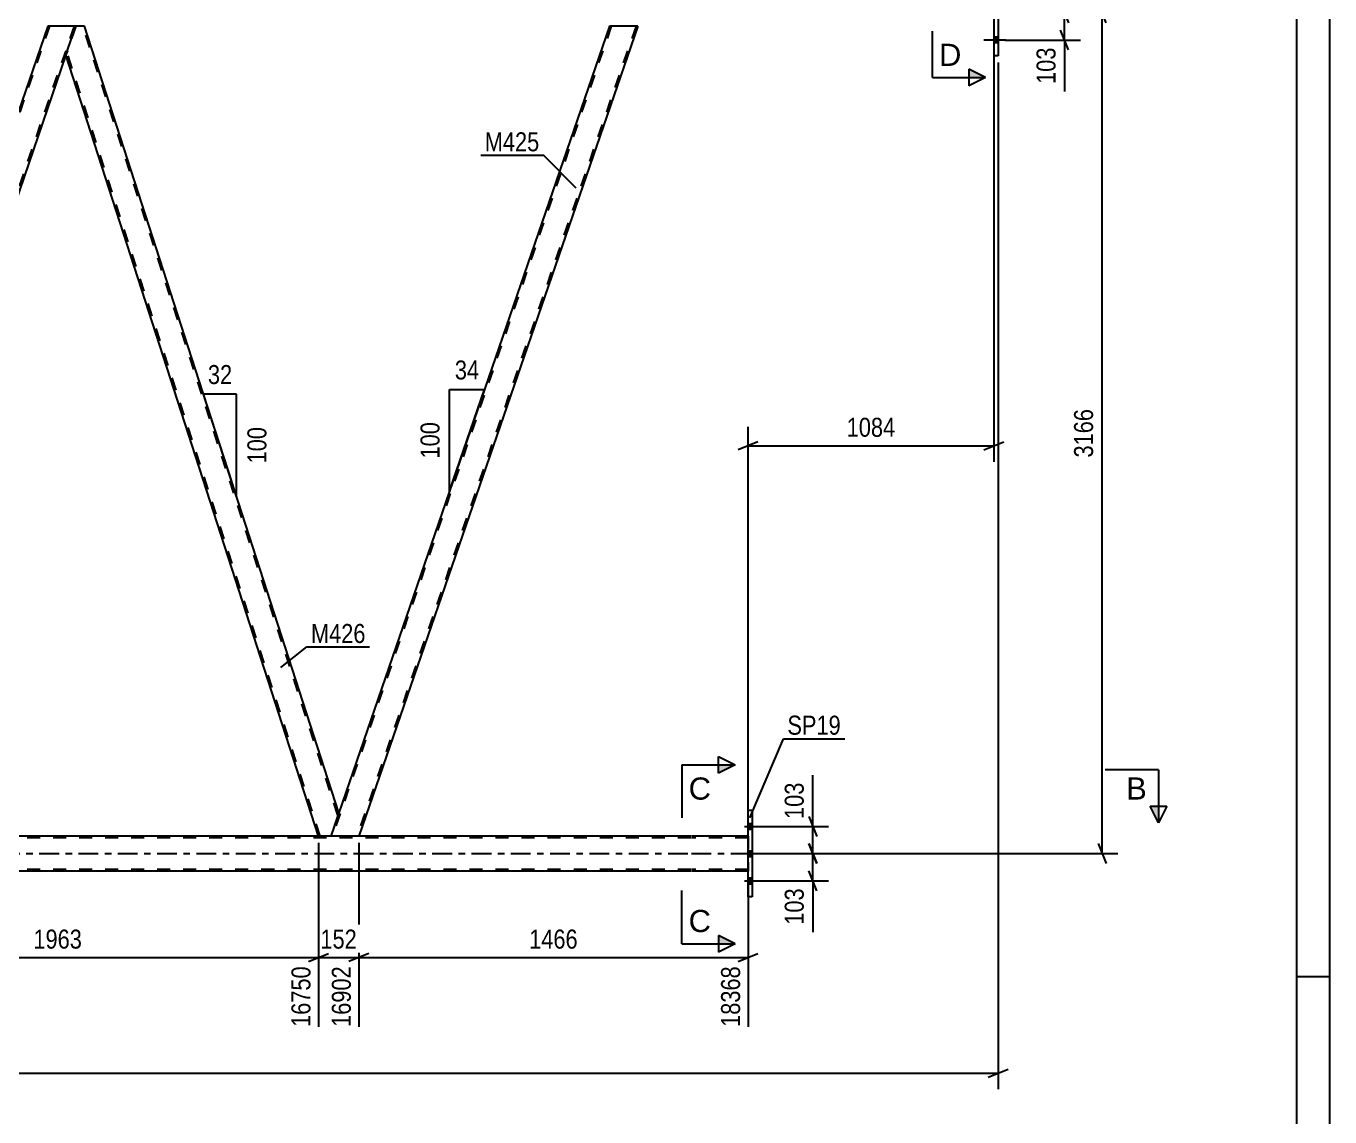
# Model space of a CAD drawing. Header units: millimetres. Extents: x 0 to 841, y 0 to 594.
# Drawn here: x 644.6 to 841, y 276.9 to 441.2 of the extents above; entities that cross this region are included whole.
import ezdxf

# ---------------------------------------------------------------- set-up
doc = ezdxf.new("R2010")
doc.units = ezdxf.units.MM
doc.linetypes.add('DXK_LINE_DOT2', pattern=[3.9198, 1.9599, -1.9599])
doc.linetypes.add('DXK_LINE_DOT3', pattern=[5.9187, 2.979, -0.9799, 0.9799, -0.9799])
doc.styles.add('Arial', font='ARIAL.TTF', dxfattribs={"height": 0.2})
doc.styles.add('Arial Narrow', font='ARIALN.TTF', dxfattribs={"height": 0.2})

# ---------------------------------------------------------------- blocks, each defined once
blk = doc.blocks.new('Unknown-122573578-1135 - 10973')
at = {"color": 5, "linetype": 'Continuous'}
for p, q in [((841, 0), (841, 594)), ((836, 5), (836, 589)), ((841, 298), (836, 298))]:
    blk.add_line(p, q, dxfattribs=at)
blk = doc.blocks.new('Part-122573578-3430 - 3249')
at = {"color": 2, "linetype": 'Continuous'}
for p, q in [((650.65, 436.88), (652.14, 441.2)), ((653.46, 441.2), (652.14, 441.2)), ((691.74, 322.72), (653.46, 441.2)), ((688.67, 319.2), (650.65, 436.88)), ((691.74, 322.72), (691.48, 321.97)), ((691.48, 321.97), (690.52, 319.2))]:
    blk.add_line(p, q, dxfattribs=at)
at = {"color": 7, "linetype": 'DXK_LINE_DOT2'}
for p, q in [((691.61, 322.35), (653.21, 441.2)), ((688.92, 319.2), (650.78, 437.26)), ((690.52, 319.2), (688.67, 319.2))]:
    blk.add_line(p, q, dxfattribs=at)
blk = doc.blocks.new('Part-122573578-3395 - 3249')
at = {"color": 2, "linetype": 'Continuous'}
for p, q in [((754.01, 323.06), (753.37, 323.06)), ((753.37, 310.06), (753.37, 323.06)), ((754.01, 323.06), (754.01, 310.06)), ((754.01, 310.06), (753.37, 310.06))]:
    blk.add_line(p, q, dxfattribs=at)
blk = doc.blocks.new('Part-122573578-3390 - 3249')
at = {"color": 2, "linetype": 'Continuous'}
for p, q in [((791.03, 449.7), (790.39, 449.7)), ((790.39, 449.7), (790.39, 436.7)), ((791.03, 449.7), (791.03, 436.7)), ((791.03, 436.7), (790.39, 436.7))]:
    blk.add_line(p, q, dxfattribs=at)
blk = doc.blocks.new('Part-122573578-3415 - 3249')
at = {"color": 7, "linetype": 'DXK_LINE_DOT2'}
for p, q in [((744.75, 318.96), (90.27, 318.96)), ((753.37, 318.96), (744.85, 318.96)), ((753.37, 319.2), (753.37, 313.92)), ((744.75, 314.16), (90.27, 314.16)), ((753.37, 314.16), (744.85, 314.16))]:
    blk.add_line(p, q, dxfattribs=at)
at = {"color": 2, "linetype": 'Continuous'}
for p, q in [((744.75, 319.2), (614.61, 319.2)), ((753.37, 319.2), (744.85, 319.2)), ((744.75, 313.92), (614.61, 313.92)), ((753.37, 313.92), (744.85, 313.92))]:
    blk.add_line(p, q, dxfattribs=at)
at = {"color": 7, "linetype": 'DXK_LINE_DOT3'}
for p, q in [((90.27, 316.56), (744.75, 316.56)), ((744.85, 316.56), (753.37, 316.56))]:
    blk.add_line(p, q, dxfattribs=at)
blk = doc.blocks.new('Part-122573578-3425 - 3249')
at = {"color": 7, "linetype": 'DXK_LINE_DOT2'}
for p, q in [((648.16, 441.2), (606.16, 319.2)), ((651.89, 441.2), (609.88, 319.2)), ((652.14, 441.2), (650.65, 436.88)), ((605.91, 319.2), (607.57, 324.02)), ((611.8, 324.02), (610.14, 319.2)), ((610.14, 319.2), (605.91, 319.2))]:
    blk.add_line(p, q, dxfattribs=at)
at = {"color": 2, "linetype": 'Continuous'}
for p, q in [((647.91, 441.2), (607.57, 324.02)), ((652.14, 441.2), (647.91, 441.2)), ((652.14, 441.2), (652.14, 441.2)), ((650.65, 436.88), (611.8, 324.02))]:
    blk.add_line(p, q, dxfattribs=at)
blk = doc.blocks.new('Part-122573578-3436 - 3249')
at = {"color": 7, "linetype": 'DXK_LINE_DOT2'}
for p, q in [((732.78, 441.2), (690.78, 319.2)), ((736.5, 441.2), (694.5, 319.2)), ((691.74, 322.72), (690.52, 319.2)), ((694.75, 319.2), (690.52, 319.2))]:
    blk.add_line(p, q, dxfattribs=at)
at = {"color": 2, "linetype": 'Continuous'}
for p, q in [((732.52, 441.2), (691.74, 322.72)), ((736.75, 441.2), (694.75, 319.2)), ((736.75, 441.2), (732.52, 441.2))]:
    blk.add_line(p, q, dxfattribs=at)
blk = doc.blocks.new('Bolt-122573578-3468 - 3249')
at = {"linetype": 'Continuous'}
for points in [[(790.39, 447.74), (790.39, 446.86), (791.03, 446.86), (791.03, 447.74)], [(790.39, 447.74), (790.39, 446.86), (791.03, 446.86), (791.03, 447.74)], [(790.39, 447.74), (790.39, 446.86), (791.03, 446.86), (791.03, 447.74)], [(790.39, 443.64), (790.39, 442.76), (791.03, 442.76), (791.03, 443.64)], [(790.39, 443.64), (790.39, 442.76), (791.03, 442.76), (791.03, 443.64)], [(790.39, 439.54), (790.39, 438.66), (791.03, 438.66), (791.03, 439.54)], [(790.39, 439.54), (790.39, 438.66), (791.03, 438.66), (791.03, 439.54)], [(790.39, 439.54), (790.39, 438.66), (791.03, 438.66), (791.03, 439.54)]]:
    blk.add_hatch(color=1, dxfattribs=at).paths.add_polyline_path(points)
at = {"color": 1, "linetype": 'Continuous'}
for p, q in [((791.03, 447.74), (790.39, 447.74)), ((791.03, 447.74), (790.39, 447.74)), ((791.03, 447.74), (790.39, 447.74)), ((792.19, 447.3), (788.87, 447.3)), ((792.19, 447.3), (788.87, 447.3)), ((792.19, 447.3), (788.87, 447.3)), ((791.03, 446.86), (790.39, 446.86)), ((791.03, 446.86), (790.39, 446.86)), ((791.03, 446.86), (790.39, 446.86)), ((792.19, 443.2), (788.87, 443.2)), ((792.19, 443.2), (788.87, 443.2)), ((791.03, 443.64), (790.39, 443.64)), ((791.03, 443.64), (790.39, 443.64)), ((791.03, 442.76), (790.39, 442.76)), ((791.03, 442.76), (790.39, 442.76)), ((792.19, 439.1), (788.87, 439.1)), ((792.19, 439.1), (788.87, 439.1)), ((792.19, 439.1), (788.87, 439.1)), ((791.03, 439.54), (790.39, 439.54)), ((791.03, 439.54), (790.39, 439.54)), ((791.03, 439.54), (790.39, 439.54)), ((791.03, 438.66), (790.39, 438.66)), ((791.03, 438.66), (790.39, 438.66)), ((791.03, 438.66), (790.39, 438.66))]:
    blk.add_line(p, q, dxfattribs=at)
blk = doc.blocks.new('Bolt-122573578-3491 - 3249')
at = {"linetype": 'Continuous'}
for points in [[(754.01, 320.22), (754.01, 321.1), (753.37, 321.1), (753.37, 320.22)], [(754.01, 320.22), (754.01, 321.1), (753.37, 321.1), (753.37, 320.22)], [(754.01, 320.22), (754.01, 321.1), (753.37, 321.1), (753.37, 320.22)], [(754.01, 316.12), (754.01, 317), (753.37, 317), (753.37, 316.12)], [(754.01, 316.12), (754.01, 317), (753.37, 317), (753.37, 316.12)], [(754.01, 312.02), (754.01, 312.9), (753.37, 312.9), (753.37, 312.02)], [(754.01, 312.02), (754.01, 312.9), (753.37, 312.9), (753.37, 312.02)], [(754.01, 312.02), (754.01, 312.9), (753.37, 312.9), (753.37, 312.02)]]:
    blk.add_hatch(color=1, dxfattribs=at).paths.add_polyline_path(points)
at = {"color": 1, "linetype": 'Continuous'}
for p, q in [((752.85, 320.66), (756.17, 320.66)), ((752.85, 320.66), (756.17, 320.66)), ((752.85, 320.66), (756.17, 320.66)), ((753.37, 321.1), (754.01, 321.1)), ((753.37, 321.1), (754.01, 321.1)), ((753.37, 321.1), (754.01, 321.1)), ((753.37, 320.22), (754.01, 320.22)), ((753.37, 320.22), (754.01, 320.22)), ((753.37, 320.22), (754.01, 320.22)), ((752.85, 316.56), (756.17, 316.56)), ((752.85, 316.56), (756.17, 316.56)), ((753.37, 317), (754.01, 317)), ((753.37, 317), (754.01, 317)), ((753.37, 316.12), (754.01, 316.12)), ((753.37, 316.12), (754.01, 316.12)), ((752.85, 312.46), (756.17, 312.46)), ((752.85, 312.46), (756.17, 312.46)), ((752.85, 312.46), (756.17, 312.46)), ((753.37, 312.9), (754.01, 312.9)), ((753.37, 312.9), (754.01, 312.9)), ((753.37, 312.9), (754.01, 312.9)), ((753.37, 312.02), (754.01, 312.02)), ((753.37, 312.02), (754.01, 312.02)), ((753.37, 312.02), (754.01, 312.02))]:
    blk.add_line(p, q, dxfattribs=at)
blk = doc.blocks.new('StraightDimension-122573578-10548 - 3249')
at = {"color": 7, "linetype": 'Continuous'}
for p, q in [((694.75, 318.2), (694.75, 290.46)), ((753.37, 312.92), (753.37, 290.46)), ((696.25, 301.5), (693.25, 300.3)), ((694.75, 300.9), (753.37, 300.9)), ((751.87, 300.3), (754.87, 301.5))]:
    blk.add_line(p, q, dxfattribs=at)
at = {"color": 0}
blk.add_wipeout([(728.32, 301.65), (728.32, 305.85), (719.81, 305.85), (719.81, 301.65)], dxfattribs=at)
at = {"color": 0, "linetype": 'Continuous'}
blk.add_wipeout([(752.77, 300.2), (748.57, 300.2), (748.57, 289.86), (752.77, 289.86)], dxfattribs=at)
at = {"color": 3, "style": 'Arial Narrow'}
blk.add_text('1466', height=2.863, dxfattribs=at).set_placement((720.41, 302.25))
at = {"color": 3, "linetype": 'Continuous', "style": 'Arial Narrow'}
blk.add_text('18368', height=2.863, rotation=90.0002, dxfattribs=at).set_placement((752.17, 290.46))
blk = doc.blocks.new('StraightDimension-122573578-4031 - 3249')
at = {"color": 7, "linetype": 'Continuous'}
for p, q in [((807.28, 441.7), (806.08, 444.7)), ((792.03, 443.2), (809.08, 443.2)), ((806.68, 316.56), (806.68, 443.2)), ((755.01, 316.56), (809.08, 316.56)), ((806.08, 318.06), (807.28, 315.06))]:
    blk.add_line(p, q, dxfattribs=at)
at = {"color": 0}
blk.add_wipeout([(805.93, 384.13), (801.73, 384.13), (801.73, 375.62), (805.93, 375.62)], dxfattribs=at)
at = {"color": 3, "style": 'Arial Narrow'}
blk.add_text('3166', height=2.863, rotation=90.0002, dxfattribs=at).set_placement((805.33, 376.22))
blk = doc.blocks.new('StraightDimension-122573578-4004 - 3249')
at = {"color": 7, "linetype": 'Continuous'}
for p, q in [((791.03, 435.7), (791.03, 281.1)), ((56.29, 283.5), (791.03, 283.5)), ((789.53, 282.9), (792.53, 284.1))]:
    blk.add_line(p, q, dxfattribs=at)
blk = doc.blocks.new('StraightDimension-122573578-4041 - 3249')
at = {"color": 7, "linetype": 'Continuous'}
for p, q in [((790.39, 440.2), (790.39, 375.59)), ((753.37, 320.2), (753.37, 380.84)), ((754.87, 378.59), (751.87, 377.39)), ((753.37, 377.99), (790.39, 377.99)), ((788.89, 377.39), (791.89, 378.59))]:
    blk.add_line(p, q, dxfattribs=at)
at = {"color": 0}
blk.add_wipeout([(776.14, 378.74), (776.14, 382.94), (767.63, 382.94), (767.63, 378.74)], dxfattribs=at)
at = {"color": 3, "style": 'Arial Narrow'}
blk.add_text('1084', height=2.863, dxfattribs=at).set_placement((768.23, 379.34))
blk = doc.blocks.new('StraightDimension-122573578-4095 - 3249')
at = {"color": 7, "linetype": 'Continuous'}
for p, q in [((762.51, 322.16), (763.71, 319.16)), ((755.01, 320.66), (765.51, 320.66)), ((763.11, 316.56), (763.11, 320.66)), ((755.01, 316.56), (765.51, 316.56)), ((763.71, 315.06), (762.51, 318.06))]:
    blk.add_line(p, q, dxfattribs=at)
at = {"color": 0}
blk.add_wipeout([(762.36, 327.87), (758.16, 327.87), (758.16, 321.18), (762.36, 321.18)], dxfattribs=at)
at = {"color": 7, "linetype": 'Continuous'}
blk.add_line((763.11, 320.66), (763.11, 328.39), dxfattribs=at)
blk.add_line((763.11, 320.66), (763.11, 328.39), dxfattribs=at)
at = {"color": 3, "style": 'Arial Narrow'}
blk.add_text('103', height=2.863, rotation=90.0002, dxfattribs=at).set_placement((761.76, 321.78))
blk = doc.blocks.new('StraightDimension-122573578-4103 - 3249')
at = {"color": 7, "linetype": 'Continuous'}
for p, q in [((755.01, 316.56), (765.51, 316.56)), ((762.51, 318.06), (763.71, 315.06)), ((763.11, 312.46), (763.11, 316.56)), ((755.01, 312.46), (765.51, 312.46)), ((763.71, 310.96), (762.51, 313.96))]:
    blk.add_line(p, q, dxfattribs=at)
at = {"color": 0}
blk.add_wipeout([(762.36, 311.93), (758.16, 311.93), (758.16, 305.25), (762.36, 305.25)], dxfattribs=at)
at = {"color": 7, "linetype": 'Continuous'}
blk.add_line((763.11, 312.46), (763.11, 304.72), dxfattribs=at)
blk.add_line((763.11, 312.46), (763.11, 304.72), dxfattribs=at)
at = {"color": 3, "style": 'Arial Narrow'}
blk.add_text('103', height=2.863, rotation=90.0002, dxfattribs=at).set_placement((761.76, 305.85))
blk = doc.blocks.new('AngleDimension-122573578-4253 - 3249')
at = {"color": 7, "linetype": 'Continuous'}
for p, q in [((675.61, 372.63), (671.36, 385.78)), ((676.34, 385.78), (671.36, 385.78)), ((676.34, 370.37), (671.36, 385.78)), ((676.34, 370.37), (676.34, 385.78))]:
    blk.add_line(p, q, dxfattribs=at)
at = {"color": 0}
for points in [[(676.28, 386.68), (676.28, 390.88), (671.43, 390.88), (671.43, 386.68)], [(681.44, 381.42), (677.24, 381.42), (677.24, 374.73), (681.44, 374.73)]]:
    blk.add_wipeout(points, dxfattribs=at)
at = {"color": 3, "style": 'Arial Narrow'}
blk.add_text('32', height=2.863, dxfattribs=at).set_placement((672.03, 387.28))
blk.add_text('100', height=2.863, rotation=90.0002, dxfattribs=at).set_placement((680.84, 375.33))
blk = doc.blocks.new('AngleDimension-122573578-4492 - 3249')
at = {"color": 7, "linetype": 'Continuous'}
for p, q in [((708.41, 386.47), (713.68, 386.47)), ((708.41, 371.16), (713.68, 386.47)), ((708.41, 371.16), (708.41, 386.47)), ((709.36, 373.93), (713.68, 386.47))]:
    blk.add_line(p, q, dxfattribs=at)
at = {"color": 0}
for points in [[(713.47, 387.37), (713.47, 391.57), (708.62, 391.57), (708.62, 387.37)], [(707.51, 382.16), (703.31, 382.16), (703.31, 375.47), (707.51, 375.47)]]:
    blk.add_wipeout(points, dxfattribs=at)
at = {"color": 3, "style": 'Arial Narrow'}
blk.add_text('34', height=2.863, dxfattribs=at).set_placement((709.22, 387.97))
blk.add_text('100', height=2.863, rotation=90.0002, dxfattribs=at).set_placement((706.91, 376.07))
blk = doc.blocks.new('StraightDimension-122573578-10549 - 3249')
at = {"color": 7, "linetype": 'Continuous'}
for p, q in [((688.67, 318.2), (688.67, 290.46)), ((694.75, 318.2), (694.75, 290.46)), ((687.17, 300.3), (690.17, 301.5)), ((688.67, 300.9), (694.75, 300.9)), ((696.25, 301.5), (693.25, 300.3))]:
    blk.add_line(p, q, dxfattribs=at)
at = {"color": 0}
blk.add_wipeout([(695.05, 301.65), (695.05, 305.85), (688.37, 305.85), (688.37, 301.65)], dxfattribs=at)
at = {"color": 0, "linetype": 'Continuous'}
blk.add_wipeout([(694.15, 300.2), (689.95, 300.2), (689.95, 289.86), (694.15, 289.86)], dxfattribs=at)
at = {"color": 3, "style": 'Arial Narrow'}
blk.add_text('152', height=2.863, dxfattribs=at).set_placement((688.97, 302.25))
at = {"color": 3, "linetype": 'Continuous', "style": 'Arial Narrow'}
blk.add_text('16902', height=2.863, rotation=90.0002, dxfattribs=at).set_placement((693.55, 290.46))
blk = doc.blocks.new('StraightDimension-122573578-10550 - 3249')
at = {"color": 7, "linetype": 'Continuous'}
for p, q in [((610.14, 318.2), (610.14, 290.46)), ((688.67, 318.2), (688.67, 290.46)), ((611.64, 301.5), (608.64, 300.3)), ((610.14, 300.9), (688.67, 300.9)), ((687.17, 300.3), (690.17, 301.5))]:
    blk.add_line(p, q, dxfattribs=at)
at = {"color": 0}
blk.add_wipeout([(653.66, 301.65), (653.66, 305.85), (645.15, 305.85), (645.15, 301.65)], dxfattribs=at)
at = {"color": 0, "linetype": 'Continuous'}
blk.add_wipeout([(688.07, 300.2), (683.87, 300.2), (683.87, 289.86), (688.07, 289.86)], dxfattribs=at)
at = {"color": 3, "style": 'Arial Narrow'}
blk.add_text('1963', height=2.863, dxfattribs=at).set_placement((645.75, 302.25))
at = {"color": 3, "linetype": 'Continuous', "style": 'Arial Narrow'}
blk.add_text('16750', height=2.863, rotation=90.0002, dxfattribs=at).set_placement((687.47, 290.46))
blk = doc.blocks.new('StraightDimension-122573578-10881 - 3249')
at = {"color": 7, "linetype": 'Continuous'}
for p, q in [((800.43, 444.7), (801.63, 441.7)), ((792.03, 443.2), (803.43, 443.2)), ((801.03, 439.1), (801.03, 443.2)), ((801.63, 437.6), (800.43, 440.6)), ((792.03, 439.1), (803.43, 439.1))]:
    blk.add_line(p, q, dxfattribs=at)
at = {"color": 0}
blk.add_wipeout([(800.28, 438.58), (796.08, 438.58), (796.08, 431.89), (800.28, 431.89)], dxfattribs=at)
at = {"color": 7, "linetype": 'Continuous'}
blk.add_line((801.03, 439.1), (801.03, 431.37), dxfattribs=at)
blk.add_line((801.03, 439.1), (801.03, 431.37), dxfattribs=at)
at = {"color": 3, "style": 'Arial Narrow'}
blk.add_text('103', height=2.863, rotation=90.0002, dxfattribs=at).set_placement((799.68, 432.49))
blk = doc.blocks.new('Mark-122573578-3432 - 3249')
at = {"color": 0}
blk.add_wipeout([(721.95, 422.34), (721.95, 425.34), (713.72, 425.34), (713.72, 422.34)], dxfattribs=at)
blk.add_wipeout([(721.95, 422.34), (721.95, 425.34), (713.72, 425.34), (713.72, 422.34)], dxfattribs=at)
at = {"color": 30, "linetype": 'Continuous'}
for p in [(713.12, 421.74), (727.5, 416.79)]:
    blk.add_line(p, (722.55, 421.74), dxfattribs=at)
at = {"color": 3, "style": 'Arial Narrow'}
blk.add_text('M425', height=2.863, dxfattribs=at).set_placement((713.72, 422.34))
blk = doc.blocks.new('Mark-122573578-3426 - 3249')
at = {"color": 0}
blk.add_wipeout([(695.77, 348.28), (695.77, 351.28), (687.55, 351.28), (687.55, 348.28)], dxfattribs=at)
blk.add_wipeout([(695.77, 348.28), (695.77, 351.28), (687.55, 351.28), (687.55, 348.28)], dxfattribs=at)
at = {"color": 30, "linetype": 'Continuous'}
for p, q in [((683.01, 344.6), (686.95, 347.68)), ((686.95, 347.68), (696.37, 347.68))]:
    blk.add_line(p, q, dxfattribs=at)
at = {"color": 3, "style": 'Arial Narrow'}
blk.add_text('M426', height=2.863, dxfattribs=at).set_placement((687.55, 348.28))
blk = doc.blocks.new('Mark-122573578-3391 - 3249')
at = {"color": 0}
blk.add_wipeout([(767.34, 334.47), (767.34, 337.47), (759.3, 337.47), (759.3, 334.47)], dxfattribs=at)
blk.add_wipeout([(767.34, 334.47), (767.34, 337.47), (759.3, 337.47), (759.3, 334.47)], dxfattribs=at)
at = {"color": 30, "linetype": 'Continuous'}
for p, q in [((753.63, 321.96), (758.7, 333.87)), ((758.7, 333.87), (767.94, 333.87))]:
    blk.add_line(p, q, dxfattribs=at)
at = {"color": 3, "style": 'Arial Narrow'}
blk.add_text('SP19', height=2.863, dxfattribs=at).set_placement((759.3, 334.47))
blk = doc.blocks.new('SectionMark-122573578-4826 - 3249')
at = {"linetype": 'Continuous'}
for points in [[(748.92, 328.69), (748.92, 329.94), (751.42, 329.94)], [(748.92, 302.99), (748.92, 304.24), (751.42, 302.99)]]:
    blk.add_hatch(color=6, dxfattribs=at).paths.add_polyline_path(points)
at = {"color": 6, "linetype": 'Continuous'}
for p, q in [((743.42, 329.94), (743.42, 321.94)), ((743.42, 329.94), (751.42, 329.94)), ((748.92, 328.69), (748.92, 331.19)), ((748.92, 331.19), (751.42, 329.94)), ((751.42, 329.94), (748.92, 328.69)), ((743.42, 302.99), (743.42, 310.99)), ((743.42, 302.99), (751.42, 302.99)), ((751.42, 302.99), (748.92, 304.24)), ((748.92, 304.24), (748.92, 301.74)), ((751.42, 302.99), (748.92, 301.74))]:
    blk.add_line(p, q, dxfattribs=at)
at = {"color": 0, "linetype": 'Continuous'}
for points in [[(747.79, 324.69), (747.79, 328.19), (744.42, 328.19), (744.42, 324.69)], [(747.79, 304.74), (747.79, 308.24), (744.42, 308.24), (744.42, 304.74)]]:
    blk.add_wipeout(points, dxfattribs=at)
at = {"color": 3, "linetype": 'Continuous', "style": 'Arial'}
for p in [(744.42, 324.69), (744.42, 304.74)]:
    blk.add_text('C', height=3.34, dxfattribs=at).set_placement(p)
blk = doc.blocks.new('SectionMark-122573578-4822 - 3249')
at = {"linetype": 'Continuous'}
for points in [[(786.63, 454.1), (786.63, 455.35), (789.13, 455.35)], [(786.63, 433.45), (786.63, 434.7), (789.13, 433.45)]]:
    blk.add_hatch(color=6, dxfattribs=at).paths.add_polyline_path(points)
at = {"color": 6, "linetype": 'Continuous'}
for p, q in [((786.63, 454.1), (786.63, 456.6)), ((786.63, 456.6), (789.13, 455.35)), ((781.13, 455.35), (781.13, 448.35)), ((781.13, 455.35), (789.13, 455.35)), ((789.13, 455.35), (786.63, 454.1)), ((781.13, 433.45), (781.13, 440.45)), ((789.13, 433.45), (786.63, 434.7)), ((786.63, 434.7), (786.63, 432.2)), ((781.13, 433.45), (789.13, 433.45)), ((789.13, 433.45), (786.63, 432.2))]:
    blk.add_line(p, q, dxfattribs=at)
at = {"color": 0, "linetype": 'Continuous'}
for points in [[(785.5, 450.1), (785.5, 453.6), (782.13, 453.6), (782.13, 450.1)], [(785.5, 435.2), (785.5, 438.7), (782.13, 438.7), (782.13, 435.2)]]:
    blk.add_wipeout(points, dxfattribs=at)
at = {"color": 3, "linetype": 'Continuous', "style": 'Arial'}
for p in [(782.13, 450.1), (782.13, 435.2)]:
    blk.add_text('D', height=3.34, dxfattribs=at).set_placement(p)
blk = doc.blocks.new('SectionMark-122573578-4856 - 3249')
at = {"linetype": 'Continuous'}
blk.add_hatch(color=6, dxfattribs=at).paths.add_polyline_path([(813.92, 323.7), (815.17, 323.7), (815.17, 321.2)])
at = {"color": 6, "linetype": 'Continuous'}
for p, q in [((815.17, 329.2), (807.17, 329.2)), ((815.17, 329.2), (815.17, 321.2)), ((813.92, 323.7), (816.42, 323.7)), ((815.17, 321.2), (813.92, 323.7)), ((816.42, 323.7), (815.17, 321.2))]:
    blk.add_line(p, q, dxfattribs=at)
at = {"color": 0, "linetype": 'Continuous'}
blk.add_wipeout([(813.42, 324.7), (813.42, 328.2), (810.31, 328.2), (810.31, 324.7)], dxfattribs=at)
at = {"color": 3, "linetype": 'Continuous', "style": 'Arial'}
blk.add_text('B', height=3.34, dxfattribs=at).set_placement((810.31, 324.7))

msp = doc.modelspace()

# ---------------------------------------------------------------- block references
for name in ['Unknown-122573578-1135 - 10973', 'Part-122573578-3390 - 3249', 'Bolt-122573578-3468 - 3249', 'Part-122573578-3425 - 3249', 'Part-122573578-3430 - 3249', 'Part-122573578-3436 - 3249', 'Part-122573578-3395 - 3249', 'Bolt-122573578-3491 - 3249', 'Part-122573578-3415 - 3249']:
    msp.add_blockref(name, (0, 0))

# ---------------------------------------------------------------- next in the draw order: block references
msp.add_blockref('StraightDimension-122573578-10548 - 3249', (0, 0))

# ---------------------------------------------------------------- next in the draw order: block references
msp.add_blockref('StraightDimension-122573578-4031 - 3249', (0, 0))

# ---------------------------------------------------------------- next in the draw order: block references
msp.add_blockref('StraightDimension-122573578-4004 - 3249', (0, 0))

# ---------------------------------------------------------------- next in the draw order: block references
for name in ['StraightDimension-122573578-4041 - 3249', 'Mark-122573578-3432 - 3249', 'AngleDimension-122573578-4253 - 3249', 'AngleDimension-122573578-4492 - 3249', 'Mark-122573578-3426 - 3249', 'StraightDimension-122573578-10549 - 3249']:
    msp.add_blockref(name, (0, 0))

# ---------------------------------------------------------------- next in the draw order: block references
for name in ['SectionMark-122573578-4822 - 3249', 'StraightDimension-122573578-10881 - 3249', 'SectionMark-122573578-4826 - 3249', 'StraightDimension-122573578-4095 - 3249', 'StraightDimension-122573578-10550 - 3249']:
    msp.add_blockref(name, (0, 0))

# ---------------------------------------------------------------- next in the draw order: block references
for name in ['Mark-122573578-3391 - 3249', 'StraightDimension-122573578-4103 - 3249']:
    msp.add_blockref(name, (0, 0))

# ---------------------------------------------------------------- next in the draw order: block references
msp.add_blockref('SectionMark-122573578-4856 - 3249', (0, 0))

doc.saveas('drawing.dxf')
